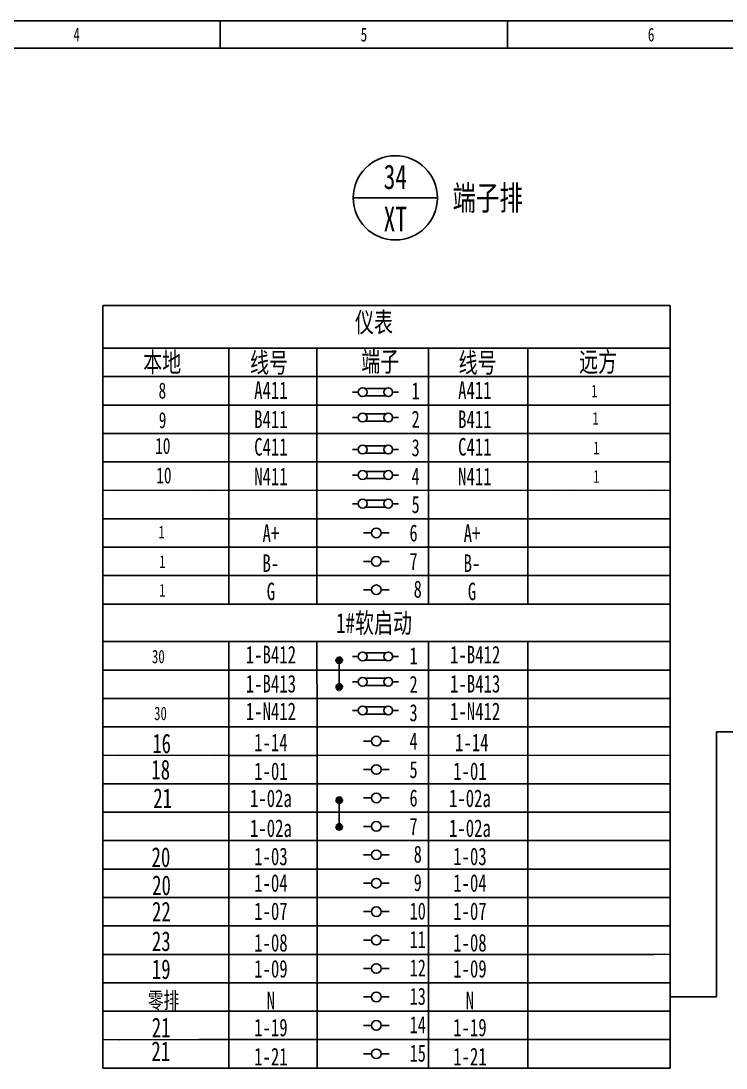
# Model space of a CAD drawing. Header units: millimetres. Extents: x 401220 to 2750366, y -101310 to 943175.
# Drawn here: x 1341077 to 1360159, y 295247 to 323583 of the extents above; entities that cross this region are included whole.
import ezdxf
from ezdxf.enums import TextEntityAlignment as Align

# ---------------------------------------------------------------- set-up
doc = ezdxf.new("R2010")
doc.units = ezdxf.units.MM
doc.linetypes.add('ACAD_ISO03W100', pattern=[30, 12, -18])
doc.styles.add('IDQSTYLE', font='NSimSun.ttf', dxfattribs={"width": 0.7})

msp = doc.modelspace()

# ---------------------------------------------------------------- hatches: boundary and pattern name
at = {"linetype": 'ACAD_ISO03W100'}
h = msp.add_hatch(color=256, dxfattribs=at)
h.dxf.hatch_style = 1
h.paths.add_polyline_path([(1349690.21344, 306371.78913, 0.4142135624), (1349601.05573, 306282.63142, 0.4142135624), (1349690.21344, 306193.4737)])
h.paths.add_polyline_path([(1349690.21344, 306371.78913), (1349690.21344, 306193.4737, 0.4142135624), (1349779.37116, 306282.63142, 0.4142135624)])
h = msp.add_hatch(color=256, dxfattribs=at)
h.dxf.hatch_style = 1
h.paths.add_polyline_path([(1349690.21344, 306367.72341, 0.4142135624), (1349601.05573, 306278.5657, 0.4142135624), (1349690.21344, 306189.40799)])
h.paths.add_polyline_path([(1349690.21344, 306367.72341), (1349690.21344, 306189.40799, 0.4142135624), (1349779.37116, 306278.5657, 0.4142135624)])
h = msp.add_hatch(color=256, dxfattribs=at)
h.dxf.hatch_style = 1
h.paths.add_polyline_path([(1349690.21344, 305647.6301, 0.4142135624), (1349601.05573, 305558.47239, 0.4142135624), (1349690.21344, 305469.31468)])
h.paths.add_polyline_path([(1349690.21344, 305647.6301), (1349690.21344, 305469.31468, 0.4142135624), (1349779.37116, 305558.47239, 0.4142135624)])
h = msp.add_hatch(color=256, dxfattribs=at)
h.dxf.hatch_style = 1
h.paths.add_polyline_path([(1349690.21344, 305643.56439, 0.4142135624), (1349601.05573, 305554.40668, 0.4142135624), (1349690.21344, 305465.24896)])
h.paths.add_polyline_path([(1349690.21344, 305643.56439), (1349690.21344, 305465.24896, 0.4142135624), (1349779.37116, 305554.40668, 0.4142135624)])
h = msp.add_hatch(color=256, dxfattribs=at)
h.dxf.hatch_style = 1
h.paths.add_polyline_path([(1349690.21344, 302587.13237, 0.4142135624), (1349601.05573, 302497.97465, 0.4142135624), (1349690.21344, 302408.81694)])
h.paths.add_polyline_path([(1349690.21344, 302587.13237), (1349690.21344, 302408.81694, 0.4142135624), (1349779.37116, 302497.97465, 0.4142135624)])
h = msp.add_hatch(color=256, dxfattribs=at)
h.dxf.hatch_style = 1
h.paths.add_polyline_path([(1349690.21344, 302583.06665, 0.4142135624), (1349601.05573, 302493.90894, 0.4142135624), (1349690.21344, 302404.75122)])
h.paths.add_polyline_path([(1349690.21344, 302583.06665), (1349690.21344, 302404.75122, 0.4142135624), (1349779.37116, 302493.90894, 0.4142135624)])
h = msp.add_hatch(color=256, dxfattribs=at)
h.dxf.hatch_style = 1
h.paths.add_polyline_path([(1349690.21344, 301862.97334, 0.4142135624), (1349601.05573, 301773.81563, 0.4142135624), (1349690.21344, 301684.65792)])
h.paths.add_polyline_path([(1349690.21344, 301862.97334), (1349690.21344, 301684.65792, 0.4142135624), (1349779.37116, 301773.81563, 0.4142135624)])
h = msp.add_hatch(color=256, dxfattribs=at)
h.dxf.hatch_style = 1
h.paths.add_polyline_path([(1349690.21344, 301858.90763, 0.4142135624), (1349601.05573, 301769.74991, 0.4142135624), (1349690.21344, 301680.5922)])
h.paths.add_polyline_path([(1349690.21344, 301858.90763), (1349690.21344, 301680.5922, 0.4142135624), (1349779.37116, 301769.74991, 0.4142135624)])

# ---------------------------------------------------------------- linework, layer by layer
at = {"ltscale": 4}
for p, q in [((1346471.92609, 322843.06986), (1346471.92609, 323583.33771)), ((1354244.73852, 322843.06986), (1354244.73852, 323583.33771)), ((1350206.35868, 313537.20135), (1350048.74365, 313537.20135)), ((1351294.0279, 313537.30376), (1351136.41288, 313537.30376)), ((1350206.048, 312849.46921), (1350048.43297, 312849.46921)), ((1351293.71722, 312849.57162), (1351136.1022, 312849.57162)), ((1350206.35868, 311983.24424), (1350048.74365, 311983.24424)), ((1351294.0279, 311983.34664), (1351136.41288, 311983.34664)), ((1350206.048, 311295.5121), (1350048.43297, 311295.5121)), ((1350206.048, 311295.5121), (1350048.43297, 311295.5121)), ((1351293.71722, 311295.6145), (1351136.1022, 311295.6145)), ((1351293.71722, 311295.6145), (1351136.1022, 311295.6145)), ((1350205.73731, 310519.04165), (1350048.12229, 310519.04165)), ((1351293.40654, 310519.14406), (1351135.79152, 310519.14406)), ((1350564.676, 309728.24601), (1350348.3726, 309728.22823)), ((1350824.24008, 309728.26736), (1351040.54347, 309728.28515)), ((1350564.73929, 308958.84621), (1350348.43589, 308958.82843)), ((1350824.30337, 308958.86756), (1351040.60677, 308958.88535)), ((1350564.80264, 308189.44641), (1350348.49925, 308189.42863)), ((1350824.36672, 308189.46776), (1351040.67012, 308189.48555)), ((1350206.54853, 306386.73736), (1350048.93351, 306386.73736)), ((1351294.21776, 306386.83977), (1351136.60274, 306386.83977)), ((1350206.23785, 305699.00522), (1350048.62283, 305699.00522)), ((1350206.23785, 305699.00522), (1350048.62283, 305699.00522)), ((1351293.90708, 305699.10763), (1351136.29205, 305699.10763)), ((1351293.90708, 305699.10763), (1351136.29205, 305699.10763)), ((1350205.92717, 304922.53478), (1350048.31215, 304922.53478)), ((1351293.5964, 304922.63719), (1351135.98137, 304922.63719)), ((1350565.11902, 304095.36724), (1350348.81562, 304095.34945)), ((1350824.6831, 304095.38858), (1351040.9865, 304095.40637)), ((1350565.18229, 303325.96744), (1350348.8789, 303325.94965)), ((1350824.74637, 303325.98878), (1351041.04977, 303326.00657)), ((1350565.24559, 302556.56764), (1350348.94219, 302556.54985)), ((1350824.80966, 302556.58898), (1351041.11306, 302556.60677)), ((1350565.30888, 301787.16784), (1350349.00548, 301787.15005)), ((1350824.87295, 301787.18918), (1351041.17635, 301787.20697)), ((1350565.37223, 301017.76804), (1350349.06883, 301017.75025)), ((1350824.93631, 301017.78938), (1351041.23971, 301017.80717)), ((1350565.43552, 300248.36824), (1350349.13212, 300248.35045)), ((1350824.9996, 300248.38958), (1351041.303, 300248.40737)), ((1350565.49881, 299478.96844), (1350349.19542, 299478.95065)), ((1350825.06289, 299478.98978), (1351041.36629, 299479.00757)), ((1350565.56209, 298709.56864), (1350349.25869, 298709.55085)), ((1350825.12616, 298709.58998), (1351041.42956, 298709.60777)), ((1350565.62538, 297940.16884), (1350349.32198, 297940.15105)), ((1350825.18945, 297940.19018), (1351041.49285, 297940.20797)), ((1350565.68867, 297170.76904), (1350349.38527, 297170.75125)), ((1350825.25275, 297170.79038), (1351041.55614, 297170.80817)), ((1350565.75194, 296401.36924), (1350349.44854, 296401.35145)), ((1350825.31602, 296401.39058), (1351041.61942, 296401.40837)), ((1350565.81523, 295631.96944), (1350349.51183, 295631.95165)), ((1350825.37931, 295631.99078), (1351041.68271, 295632.00857))]:
    msp.add_line(p, q, dxfattribs=at)
for p, q in [((1318193.69421, 322843.06986), (1377633.65994, 322843.06986)), ((1350068.74137, 318795.87624), (1352348.44449, 318795.87624)), ((1343295.5232, 315881.48616), (1355605.92, 315882.4985)), ((1343295.5232, 315881.48616), (1343295.61814, 314727.38646)), ((1343736.68087, 315881.52244), (1356047.07767, 315882.53478)), ((1345891.41112, 315881.69963), (1358201.80792, 315882.71198)), ((1346332.56879, 315881.73591), (1358642.96559, 315882.74826)), ((1358642.96559, 315882.74826), (1358643.06053, 314728.64856)), ((1343295.61814, 314727.38646), (1356047.17261, 314728.43508)), ((1343295.61814, 314727.38646), (1343295.68143, 313957.98666)), ((1345891.50606, 314727.59993), (1358643.06053, 314728.64856)), ((1346699.31787, 314727.66636), (1349088.19855, 314727.86281)), ((1346699.31787, 314727.66636), (1346699.38116, 313958.26656)), ((1346699.38114, 313958.26656), (1346699.31787, 314727.66636)), ((1349088.19855, 314727.86281), (1349088.26182, 313958.46301)), ((1352103.16221, 314728.11075), (1352103.2255, 313958.71095)), ((1354797.32817, 314728.3323), (1354797.39146, 313958.9325)), ((1358643.06053, 314728.64856), (1358643.12382, 313959.24876)), ((1343295.68141, 313957.98666), (1355606.07821, 313958.999)), ((1343295.68141, 313957.98666), (1343295.7447, 313188.58686)), ((1343295.68141, 313957.98666), (1343295.7447, 313188.58686)), ((1343736.83908, 313958.02294), (1356047.23588, 313959.03528)), ((1345891.56933, 313958.20013), (1358201.96613, 313959.21248)), ((1346332.727, 313958.23641), (1358643.1238, 313959.24876)), ((1349088.26182, 313958.46301), (1346699.38114, 313958.26656)), ((1346699.38116, 313958.26656), (1349088.26184, 313958.46301)), ((1346699.38116, 313958.26656), (1346699.44445, 313188.86676)), ((1346699.44443, 313188.86676), (1346699.38116, 313958.26656)), ((1349088.26184, 313958.46301), (1349088.32511, 313189.06321)), ((1352103.2255, 313958.71095), (1352103.28879, 313189.31115)), ((1354796.1248, 313958.9324), (1354796.18809, 313189.5326)), ((1358643.1238, 313959.24876), (1358643.18709, 313189.84896)), ((1358643.1238, 313959.24876), (1358643.18709, 313189.84896)), ((1350391.48996, 313635.69967), (1350950.85239, 313635.51154)), ((1350392.70042, 313439.52947), (1350950.78639, 313439.27736)), ((1343295.7447, 313188.58686), (1355606.1415, 313189.5992)), ((1343295.7447, 313188.58686), (1343295.808, 312419.18706)), ((1343295.7447, 313188.58686), (1343295.808, 312419.18706)), ((1343736.90237, 313188.62314), (1356047.29917, 313189.63548)), ((1345891.63263, 313188.80033), (1358202.02943, 313189.81268)), ((1346332.79029, 313188.83661), (1358643.18709, 313189.84896)), ((1346699.44441, 313188.86676), (1349088.32509, 313189.06321)), ((1346699.50768, 312419.46696), (1346699.44441, 313188.86676)), ((1349088.32511, 313189.06321), (1346699.44443, 313188.86676)), ((1349088.32509, 313189.06321), (1349088.38836, 312419.66341)), ((1352103.28879, 313189.31115), (1352103.35209, 312419.91135)), ((1354796.18809, 313189.5326), (1354796.25139, 312420.1328)), ((1358643.18709, 313189.84896), (1358643.25038, 312420.44916)), ((1358643.18709, 313189.84896), (1358643.25038, 312420.44916)), ((1350391.17928, 312947.96753), (1350950.54171, 312947.7794)), ((1350392.38974, 312751.79733), (1350950.4757, 312751.54522)), ((1343295.808, 312419.18706), (1355606.20479, 312420.1994)), ((1343295.808, 312419.18706), (1343295.87129, 311649.78726)), ((1343295.808, 312419.18706), (1343295.87129, 311649.78726)), ((1343736.96566, 312419.22334), (1356047.36246, 312420.23568)), ((1345891.69592, 312419.40053), (1358202.09272, 312420.41288)), ((1346332.85359, 312419.43681), (1358643.25038, 312420.44916)), ((1349088.38836, 312419.66341), (1346699.50768, 312419.46696)), ((1346699.50774, 312419.46696), (1349088.38843, 312419.66341)), ((1346699.57101, 311650.06717), (1346699.50774, 312419.46696)), ((1349088.38843, 312419.66341), (1349088.4517, 311650.26361)), ((1352103.35209, 312419.91135), (1352103.41538, 311650.51155)), ((1354796.25139, 312420.1328), (1354796.31468, 311650.733)), ((1358643.25038, 312420.44916), (1358643.31368, 311651.04936)), ((1358643.25038, 312420.44916), (1358643.31368, 311651.04936)), ((1350391.48996, 312081.74256), (1350950.85239, 312081.55442)), ((1350392.70042, 311885.57236), (1350950.78639, 311885.32025)), ((1343295.87129, 311649.78726), (1355606.26809, 311650.7996)), ((1343295.87129, 311649.78726), (1343295.93458, 310880.38746)), ((1343295.87129, 311649.78726), (1343295.93458, 310880.38746)), ((1343737.02895, 311649.82354), (1356047.42575, 311650.83588)), ((1345891.75921, 311650.00073), (1358202.15601, 311651.01308)), ((1346332.91688, 311650.03701), (1358643.31368, 311651.04936)), ((1349088.4517, 311650.26361), (1346699.57101, 311650.06717)), ((1346699.57103, 311650.06717), (1349088.45172, 311650.26361)), ((1346699.63431, 310880.66737), (1346699.57103, 311650.06717)), ((1349088.45172, 311650.26361), (1349088.51499, 310880.86381)), ((1352103.41538, 311650.51155), (1352103.47867, 310881.11175)), ((1354796.31468, 311650.733), (1354796.37797, 310881.3332)), ((1358643.31368, 311651.04936), (1358643.37697, 310881.64956)), ((1358643.31368, 311651.04936), (1358643.37697, 310881.64956)), ((1350391.17928, 311394.01042), (1350950.54171, 311393.82228)), ((1350391.17928, 311394.01042), (1350950.54171, 311393.82228)), ((1350392.38974, 311197.84022), (1350950.4757, 311197.5881)), ((1350392.38974, 311197.84022), (1350950.4757, 311197.5881)), ((1343295.93456, 310880.38746), (1343295.99785, 310110.98766)), ((1343295.93456, 310880.38746), (1343295.99785, 310110.98766)), ((1343295.93458, 310880.38746), (1355606.33138, 310881.3998)), ((1343737.09225, 310880.42374), (1356047.48905, 310881.43608)), ((1345891.8225, 310880.60093), (1358202.2193, 310881.61328)), ((1346332.98017, 310880.63721), (1358643.37697, 310881.64956)), ((1346699.63428, 310880.66737), (1349088.51497, 310880.86381)), ((1346699.69756, 310111.26757), (1346699.63428, 310880.66737)), ((1349088.51499, 310880.86381), (1346699.63431, 310880.66737)), ((1349088.51497, 310880.86381), (1349088.57824, 310111.46401)), ((1352103.47865, 310881.11175), (1352103.54194, 310111.71195)), ((1354796.37795, 310881.3332), (1354796.44124, 310111.9334)), ((1358643.37695, 310881.64956), (1358643.44024, 310112.24976)), ((1358643.37695, 310881.64956), (1358643.44024, 310112.24976)), ((1350390.8686, 310617.53997), (1350950.23102, 310617.35184)), ((1350392.07905, 310421.36978), (1350950.16502, 310421.11766)), ((1343295.99785, 310110.98766), (1355606.39465, 310112)), ((1343295.99785, 310110.98766), (1343296.06114, 309341.58786)), ((1343295.99785, 310110.98766), (1343296.06114, 309341.58786)), ((1343737.15552, 310111.02394), (1356047.55232, 310112.03628)), ((1345891.88577, 310111.20113), (1358202.28257, 310112.21348)), ((1346333.04344, 310111.23741), (1358643.44024, 310112.24976)), ((1346699.69756, 310111.26757), (1349088.57824, 310111.46401)), ((1346699.76083, 309341.86777), (1346699.69756, 310111.26757)), ((1349088.57826, 310111.46401), (1346699.69758, 310111.26757)), ((1349088.57824, 310111.46401), (1349088.64151, 309342.06421)), ((1352103.54194, 310111.71195), (1352103.60523, 309342.31215)), ((1354796.44124, 310111.9334), (1354796.50453, 309342.5336)), ((1358643.44024, 310112.24976), (1358643.50353, 309342.84996)), ((1358643.44024, 310112.24976), (1358643.50353, 309342.84996)), ((1343296.06114, 309341.58786), (1355606.45794, 309342.6002)), ((1343296.06114, 309341.58786), (1343296.12443, 308572.18806)), ((1343296.06114, 309341.58786), (1343296.12443, 308572.18806)), ((1343737.21881, 309341.62414), (1356047.61561, 309342.63648)), ((1345891.94907, 309341.80134), (1358202.34586, 309342.81368)), ((1346333.10673, 309341.83761), (1358643.50353, 309342.84996)), ((1349088.64151, 309342.06421), (1346699.76083, 309341.86777)), ((1346699.76089, 309341.86777), (1349088.64157, 309342.06421)), ((1346699.82416, 308572.46797), (1346699.76089, 309341.86777)), ((1349088.64157, 309342.06421), (1349088.70485, 308572.66441)), ((1352103.60523, 309342.31215), (1352103.66852, 308572.91235)), ((1354796.50453, 309342.5336), (1354796.56782, 308573.1338)), ((1358643.50353, 309342.84996), (1358643.56682, 308573.45016)), ((1358643.50353, 309342.84996), (1358643.56682, 308573.45016)), ((1346699.88747, 308628.70999), (1346699.95077, 307859.31019)), ((1343296.12443, 308572.18806), (1355606.52123, 308573.2004)), ((1343296.12443, 308572.18806), (1355606.52123, 308573.2004)), ((1343296.1245, 308572.18806), (1343296.18779, 307802.78826)), ((1343296.1245, 308572.18806), (1343296.18779, 307802.78826)), ((1356047.67898, 308573.23679), (1343296.12452, 308572.18806)), ((1343737.2821, 308572.22434), (1356047.6789, 308573.23668)), ((1343737.2821, 308572.22434), (1356047.6789, 308573.23668)), ((1345892.01236, 308572.40154), (1358202.40916, 308573.41388)), ((1345892.01236, 308572.40154), (1358202.40916, 308573.41388)), ((1358643.56691, 308573.45026), (1345892.01244, 308572.40154)), ((1346333.17002, 308572.43781), (1358643.56682, 308573.45016)), ((1346333.17002, 308572.43781), (1358643.56682, 308573.45016)), ((1349088.70485, 308572.66441), (1346699.82416, 308572.46797)), ((1346699.82424, 308572.46797), (1349088.70493, 308572.66441)), ((1346699.88751, 307803.06817), (1346699.82424, 308572.46797)), ((1349088.70493, 308572.66441), (1349088.7682, 307803.26461)), ((1352103.66859, 308572.91235), (1352103.73188, 307803.51255)), ((1354796.56788, 308573.1338), (1354796.63118, 307803.734)), ((1358643.56688, 308573.45016), (1358643.63018, 307804.05036)), ((1358643.56688, 308573.45016), (1358643.63018, 307804.05036)), ((1343296.18771, 307802.78826), (1355606.58451, 307803.80061)), ((1343296.18771, 307802.78826), (1343296.27132, 306786.30829)), ((1343296.18771, 307802.78826), (1343296.27132, 306786.30829)), ((1343296.18779, 307802.78826), (1355606.58459, 307803.80061)), ((1343737.34537, 307802.82454), (1356047.74217, 307803.83688)), ((1343737.34545, 307802.82454), (1356047.74225, 307803.83688)), ((1345892.07563, 307803.00174), (1358202.47243, 307804.01408)), ((1345892.07571, 307803.00174), (1358202.47251, 307804.01408)), ((1346333.2333, 307803.03801), (1358643.6301, 307804.05036)), ((1346333.23338, 307803.03801), (1358643.63018, 307804.05036)), ((1349088.7681, 307803.26461), (1346699.88741, 307803.06817)), ((1346699.88745, 307803.06817), (1349088.76814, 307803.26461)), ((1346699.88749, 307803.06817), (1349088.76818, 307803.26461)), ((1349088.7682, 307803.26461), (1346699.88751, 307803.06817)), ((1358643.6301, 307804.05036), (1358643.69339, 306787.57048)), ((1358643.6301, 307804.05036), (1358643.69339, 306787.57048)), ((1343296.25092, 306786.30828), (1355606.64772, 306787.32063)), ((1356047.80546, 306787.35701), (1343296.251, 306786.30828)), ((1343296.25102, 306786.30828), (1343296.31431, 306016.90848)), ((1343296.25102, 306786.30828), (1343296.31431, 306016.90848)), ((1343737.40858, 306786.34456), (1356047.80538, 306787.3569)), ((1345892.13884, 306786.52176), (1358202.53564, 306787.5341)), ((1358643.69339, 306787.57048), (1345892.13892, 306786.52176)), ((1346333.29651, 306786.55803), (1358643.69331, 306787.57038)), ((1349088.83141, 306786.78463), (1346699.95072, 306786.58819)), ((1346699.95074, 306786.58819), (1349088.83143, 306786.78463)), ((1346700.01402, 306017.18839), (1346699.95074, 306786.58819)), ((1349088.83143, 306786.78463), (1349088.8947, 306017.38483)), ((1352103.79511, 306787.03257), (1352103.8584, 306017.63277)), ((1354796.69441, 306787.25402), (1354796.7577, 306017.85422)), ((1358643.69341, 306787.57038), (1358643.7567, 306018.17058)), ((1358643.69341, 306787.57038), (1358643.7567, 306018.17058)), ((1350391.67982, 306485.23569), (1350951.04224, 306485.04755)), ((1349690.21344, 306278.5657), (1349690.21344, 305554.40668)), ((1350392.89027, 306289.06549), (1350950.97624, 306288.81337)), ((1343296.31431, 306016.90848), (1355606.71111, 306017.92083)), ((1343296.31431, 306016.90848), (1343296.3776, 305247.50868)), ((1343296.31431, 306016.90848), (1343296.3776, 305247.50868)), ((1343737.47198, 306016.94476), (1356047.86878, 306017.9571)), ((1345892.20223, 306017.12196), (1358202.59903, 306018.1343)), ((1346333.3599, 306017.15823), (1358643.7567, 306018.17058)), ((1346700.01389, 306017.18839), (1349088.89458, 306017.38483)), ((1346700.07716, 305247.78859), (1346700.01389, 306017.18839)), ((1346700.014, 306017.18839), (1349088.89468, 306017.38483)), ((1346700.07727, 305247.78859), (1346700.014, 306017.18839)), ((1349088.8947, 306017.38483), (1346700.01402, 306017.18839)), ((1349088.89458, 306017.38483), (1349088.95785, 305247.98503)), ((1349088.89468, 306017.38483), (1349088.95795, 305247.98503)), ((1350391.36914, 305797.50354), (1350950.73156, 305797.31541)), ((1350391.36914, 305797.50354), (1350950.73156, 305797.31541)), ((1352103.8584, 306017.63277), (1352103.92169, 305248.23297)), ((1354796.7577, 306017.85422), (1354796.82099, 305248.45442)), ((1358643.7567, 306018.17058), (1358643.81999, 305248.77078)), ((1358643.7567, 306018.17058), (1358643.81999, 305248.77078)), ((1350392.57959, 305601.33334), (1350950.66556, 305601.08123)), ((1350392.57959, 305601.33334), (1350950.66556, 305601.08123)), ((1343296.37758, 305247.50868), (1343296.44087, 304478.10888)), ((1343296.37758, 305247.50868), (1343296.44087, 304478.10888)), ((1343296.3776, 305247.50868), (1355606.7744, 305248.52103)), ((1343737.53527, 305247.54496), (1356047.93207, 305248.5573)), ((1345892.26553, 305247.72216), (1358202.66232, 305248.7345)), ((1346333.42319, 305247.75843), (1358643.81999, 305248.77078)), ((1349088.95785, 305247.98503), (1346700.07716, 305247.78859)), ((1346700.07718, 305247.78859), (1349088.95787, 305247.98503)), ((1346700.14046, 304478.38879), (1346700.07718, 305247.78859)), ((1349088.95795, 305247.98503), (1346700.07727, 305247.78859)), ((1349088.95787, 305247.98503), (1349089.02114, 304478.58523)), ((1352103.92167, 305248.23297), (1352103.98496, 304478.83317)), ((1354796.82097, 305248.45442), (1354796.88426, 304479.05462)), ((1358643.81997, 305248.77078), (1358643.88326, 304479.37098)), ((1358643.81997, 305248.77078), (1358643.88326, 304479.37098)), ((1350391.05845, 305021.0331), (1350950.42088, 305020.84497)), ((1350392.26891, 304824.8629), (1350950.35488, 304824.61079)), ((1343296.44087, 304478.10888), (1355606.83767, 304479.12123)), ((1343296.44087, 304478.10888), (1343296.50417, 303708.70908)), ((1343296.44087, 304478.10888), (1343296.50417, 303708.70908)), ((1343737.59854, 304478.14516), (1356047.99534, 304479.1575)), ((1345892.3288, 304478.32236), (1358202.7256, 304479.3347)), ((1346333.48646, 304478.35863), (1358643.88326, 304479.37098)), ((1346700.14044, 304478.38879), (1349089.02112, 304478.58523)), ((1346700.20371, 303708.98899), (1346700.14044, 304478.38879)), ((1349089.02114, 304478.58523), (1346700.14046, 304478.38879)), ((1349089.02112, 304478.58523), (1349089.08439, 303709.18543)), ((1352103.98496, 304478.83317), (1352104.04826, 303709.43337)), ((1354796.88426, 304479.05462), (1354796.94756, 303709.65482)), ((1358643.88326, 304479.37098), (1358643.94656, 303709.97118)), ((1358643.88326, 304479.37098), (1358643.94656, 303709.97118)), ((1359900.15726, 297170.17617), (1359899.75715, 304342.18529)), ((1361539.81274, 304342.3202), (1359900.15726, 304342.18532)), ((1343296.50408, 303708.70908), (1355606.90088, 303709.72143)), ((1343296.50415, 303708.70908), (1343296.56744, 302939.30928)), ((1343296.50415, 303708.70908), (1343296.56744, 302939.30928)), ((1356048.05863, 303709.75781), (1343296.50417, 303708.70908)), ((1343737.66175, 303708.74536), (1356048.05855, 303709.7577)), ((1345892.39201, 303708.92256), (1358202.78881, 303709.9349)), ((1358643.94656, 303709.97128), (1345892.39209, 303708.92256)), ((1346333.54968, 303708.95883), (1358643.94647, 303709.97118)), ((1349089.08439, 303709.18543), (1346700.20371, 303708.98899)), ((1346700.20389, 303708.98899), (1349089.08458, 303709.18543)), ((1346700.26716, 302939.58919), (1346700.20389, 303708.98899)), ((1349089.08458, 303709.18543), (1349089.14785, 302939.78564)), ((1352104.04824, 303709.43337), (1352104.11153, 302940.03357)), ((1354796.94754, 303709.65482), (1354797.01083, 302940.25502)), ((1358643.94653, 303709.97118), (1358644.00983, 302940.57138)), ((1358643.94653, 303709.97118), (1358644.00983, 302940.57138)), ((1343296.56744, 302939.30928), (1355606.96424, 302940.32163)), ((1343296.56744, 302939.30928), (1343296.63073, 302169.90948)), ((1343296.56744, 302939.30928), (1343296.63073, 302169.90948)), ((1343737.72511, 302939.34556), (1356048.1219, 302940.3579)), ((1345892.45536, 302939.52276), (1358202.85216, 302940.5351)), ((1346333.61303, 302939.55903), (1358644.00983, 302940.57138)), ((1346700.26714, 302939.58919), (1349089.14783, 302939.78564)), ((1346700.33041, 302170.18939), (1346700.26714, 302939.58919)), ((1349089.14785, 302939.78564), (1346700.26716, 302939.58919)), ((1349089.14783, 302939.78564), (1349089.2111, 302170.38584)), ((1352104.11153, 302940.03357), (1352104.17482, 302170.63377)), ((1354797.01083, 302940.25502), (1354797.07412, 302170.85522)), ((1358644.00983, 302940.57138), (1358644.07312, 302171.17158)), ((1358644.00983, 302940.57138), (1358644.07312, 302171.17158)), ((1349690.21344, 302493.90894), (1349690.21344, 301769.74991)), ((1343296.63073, 302169.90948), (1355607.02753, 302170.92183)), ((1343296.63073, 302169.90948), (1343296.69402, 301400.50968)), ((1343296.63073, 302169.90948), (1343296.69402, 301400.50968)), ((1343737.7884, 302169.94576), (1356048.1852, 302170.9581)), ((1345892.51865, 302170.12296), (1358202.91545, 302171.1353)), ((1346333.67632, 302170.15923), (1358644.07312, 302171.17158)), ((1349089.2111, 302170.38584), (1346700.33041, 302170.18939)), ((1346700.33048, 302170.18939), (1349089.21116, 302170.38584)), ((1346700.39375, 301400.78959), (1346700.33048, 302170.18939)), ((1349089.21116, 302170.38584), (1349089.27443, 301400.98604)), ((1352104.17482, 302170.63377), (1352104.23811, 301401.23397)), ((1354797.07412, 302170.85522), (1354797.13741, 301401.45542)), ((1358644.07312, 302171.17158), (1358644.13641, 301401.77178)), ((1358644.07312, 302171.17158), (1358644.13641, 301401.77178)), ((1343296.69402, 301400.50968), (1355607.09082, 301401.52203)), ((1343296.69402, 301400.50968), (1355607.09082, 301401.52203)), ((1343296.69408, 301400.50968), (1343296.75737, 300631.10988)), ((1343296.69408, 301400.50968), (1343296.75737, 300631.10988)), ((1356048.24857, 301401.55841), (1343296.6941, 301400.50968)), ((1343737.85169, 301400.54596), (1356048.24849, 301401.5583)), ((1343737.85169, 301400.54596), (1356048.24849, 301401.5583)), ((1345892.58194, 301400.72316), (1358202.97874, 301401.7355)), ((1345892.58194, 301400.72316), (1358202.97874, 301401.7355)), ((1358644.13649, 301401.77188), (1345892.58203, 301400.72316)), ((1346333.73961, 301400.75943), (1358644.13641, 301401.77178)), ((1346333.73961, 301400.75943), (1358644.13641, 301401.77178)), ((1349089.27443, 301400.98604), (1346700.39375, 301400.78959)), ((1346700.39383, 301400.78959), (1349089.27451, 301400.98604)), ((1346700.4571, 300631.38979), (1346700.39383, 301400.78959)), ((1346700.45706, 301457.03161), (1346700.52035, 300687.63181)), ((1349089.27451, 301400.98604), (1349089.33778, 300631.58624)), ((1352104.23817, 301401.23397), (1352104.30146, 300631.83417)), ((1354797.13747, 301401.45542), (1354797.20076, 300632.05562)), ((1358644.13647, 301401.77178), (1358644.19976, 300632.37198)), ((1358644.13647, 301401.77178), (1358644.19976, 300632.37198)), ((1343296.75737, 300631.10988), (1355607.15417, 300632.12223)), ((1343296.75737, 300631.10988), (1343296.82067, 299861.71008)), ((1343296.75737, 300631.10988), (1343296.82067, 299861.71008)), ((1343737.91504, 300631.14616), (1356048.31184, 300632.1585)), ((1345892.6453, 300631.32336), (1358203.0421, 300632.3357)), ((1346333.80296, 300631.35963), (1358644.19976, 300632.37198)), ((1346700.45708, 300631.38979), (1349089.33776, 300631.58624)), ((1346700.52035, 299861.98999), (1346700.45708, 300631.38979)), ((1349089.33778, 300631.58624), (1346700.4571, 300631.38979)), ((1349089.33776, 300631.58624), (1349089.40104, 299862.18644)), ((1352104.30146, 300631.83417), (1352104.36476, 299862.43437)), ((1354797.20076, 300632.05562), (1354797.26406, 299862.65582)), ((1358644.19976, 300632.37198), (1358644.26306, 299862.97218)), ((1358644.19976, 300632.37198), (1358644.26306, 299862.97218)), ((1343296.82067, 299861.71008), (1355607.21747, 299862.72243)), ((1343296.82067, 299861.71008), (1343296.88396, 299092.31028)), ((1343296.82067, 299861.71008), (1343296.88396, 299092.31028)), ((1343737.97833, 299861.74636), (1356048.37513, 299862.7587)), ((1345892.70859, 299861.92356), (1358203.10539, 299862.9359)), ((1346333.86626, 299861.95983), (1358644.26306, 299862.97218)), ((1349089.40104, 299862.18644), (1346700.52035, 299861.98999)), ((1346700.52041, 299861.98999), (1349089.4011, 299862.18644)), ((1346700.52041, 299861.98999), (1346700.5837, 299092.59019)), ((1346700.58368, 299092.59019), (1346700.52041, 299861.98999)), ((1349089.4011, 299862.18644), (1349089.46437, 299092.78664)), ((1352104.36476, 299862.43437), (1352104.42805, 299093.03457)), ((1354797.26406, 299862.65582), (1354797.32735, 299093.25602)), ((1358644.26306, 299862.97218), (1358644.32635, 299093.57238)), ((1358644.26306, 299862.97218), (1358644.32635, 299093.57238)), ((1343296.88388, 299092.31028), (1355607.28068, 299093.32263)), ((1343296.88388, 299092.31028), (1355607.28068, 299093.32263)), ((1343296.88394, 299092.31028), (1343296.94723, 298322.91048)), ((1343296.88394, 299092.31028), (1343296.94723, 298322.91048)), ((1356048.43842, 299093.35901), (1343296.88396, 299092.31028)), ((1343296.88396, 299092.31028), (1355607.28076, 299093.32263)), ((1343738.04154, 299092.34656), (1356048.43834, 299093.3589)), ((1343738.04154, 299092.34656), (1356048.43834, 299093.3589)), ((1343738.04163, 299092.34656), (1356048.43842, 299093.3589)), ((1345892.7718, 299092.52376), (1358203.1686, 299093.5361)), ((1345892.7718, 299092.52376), (1358203.1686, 299093.5361)), ((1358644.32635, 299093.57248), (1345892.77188, 299092.52376)), ((1345892.77188, 299092.52376), (1358203.16868, 299093.5361)), ((1346333.92947, 299092.56003), (1358644.32627, 299093.57238)), ((1346333.92947, 299092.56003), (1358644.32627, 299093.57238)), ((1346333.92955, 299092.56003), (1358644.32635, 299093.57238)), ((1349089.46437, 299092.78664), (1346700.58368, 299092.59019)), ((1346700.58368, 299092.59019), (1349089.46437, 299092.78664)), ((1346700.64696, 298323.19039), (1346700.58368, 299092.59019)), ((1346700.64692, 299148.83221), (1346700.71021, 298379.43241)), ((1349089.46437, 299092.78664), (1349089.52764, 298323.38684)), ((1352104.42803, 299093.03457), (1352104.49132, 298323.63477)), ((1354797.32733, 299093.25602), (1354797.39062, 298323.85622)), ((1358644.32633, 299093.57238), (1358644.38962, 298324.17258)), ((1358644.32633, 299093.57238), (1358644.38962, 298324.17258)), ((1343296.94723, 298322.91048), (1355607.34403, 298323.92283)), ((1343296.94723, 298322.91048), (1343297.01052, 297553.51068)), ((1343296.94723, 298322.91048), (1343297.01052, 297553.51068)), ((1343738.1049, 298322.94676), (1356048.5017, 298323.9591)), ((1345892.83515, 298323.12396), (1358203.23195, 298324.1363)), ((1346333.99282, 298323.16023), (1358644.38962, 298324.17258)), ((1346700.64693, 298323.19039), (1349089.52762, 298323.38684)), ((1346700.71021, 297553.79059), (1346700.64693, 298323.19039)), ((1349089.52764, 298323.38684), (1346700.64696, 298323.19039)), ((1349089.52762, 298323.38684), (1349089.59089, 297553.98704)), ((1352104.49132, 298323.63477), (1352104.55461, 297554.23497)), ((1354797.39062, 298323.85622), (1354797.45391, 297554.45642)), ((1358644.38962, 298324.17258), (1358644.45291, 297554.77278)), ((1358644.38962, 298324.17258), (1358644.45291, 297554.77278)), ((1343297.01052, 297553.51068), (1355607.40732, 297554.52303)), ((1343297.01052, 297553.51068), (1343297.07381, 296784.11088)), ((1343297.01052, 297553.51068), (1343297.07381, 296784.11088)), ((1343738.16819, 297553.54696), (1356048.56499, 297554.5593)), ((1345892.89844, 297553.72416), (1358203.29524, 297554.7365)), ((1346334.05611, 297553.76043), (1358644.45291, 297554.77278)), ((1349089.59089, 297553.98704), (1346700.71021, 297553.79059)), ((1346700.71027, 297553.79059), (1349089.59095, 297553.98704)), ((1346700.71027, 297553.79059), (1346700.77356, 296784.39079)), ((1346700.77354, 296784.39079), (1346700.71027, 297553.79059)), ((1349089.59095, 297553.98704), (1349089.65422, 296784.58724)), ((1352104.55461, 297554.23497), (1352104.6179, 296784.83517)), ((1354797.45391, 297554.45642), (1354797.5172, 296785.05662)), ((1358644.45291, 297554.77278), (1358644.5162, 296785.37298)), ((1358644.45291, 297554.77278), (1358644.5162, 296785.37298)), ((1358644.48456, 297170.07288), (1359900.34711, 297170.17619)), ((1343297.07373, 296784.11088), (1355607.47053, 296785.12323)), ((1343297.07373, 296784.11088), (1355607.47053, 296785.12323)), ((1343297.07379, 296784.11088), (1343297.13708, 296014.71108)), ((1343297.07379, 296784.11088), (1343297.13708, 296014.71108)), ((1356048.62828, 296785.15961), (1343297.07381, 296784.11088)), ((1343297.07381, 296784.11088), (1355607.47061, 296785.12323)), ((1343297.07381, 296784.11088), (1355607.47061, 296785.12323)), ((1343738.2314, 296784.14716), (1356048.6282, 296785.1595)), ((1343738.2314, 296784.14716), (1356048.6282, 296785.1595)), ((1343738.23148, 296784.14716), (1356048.62828, 296785.1595)), ((1343738.23148, 296784.14716), (1356048.62828, 296785.1595)), ((1345892.96165, 296784.32436), (1358203.35845, 296785.3367)), ((1345892.96165, 296784.32436), (1358203.35845, 296785.3367)), ((1358644.5162, 296785.37308), (1345892.96174, 296784.32436)), ((1345892.96174, 296784.32436), (1358203.35853, 296785.3367)), ((1345892.96174, 296784.32436), (1358203.35853, 296785.3367)), ((1346334.11932, 296784.36063), (1358644.51612, 296785.37298)), ((1346334.11932, 296784.36063), (1358644.51612, 296785.37298)), ((1346334.1194, 296784.36063), (1358644.5162, 296785.37298)), ((1346334.1194, 296784.36063), (1358644.5162, 296785.37298)), ((1349089.65422, 296784.58724), (1346700.77354, 296784.39079)), ((1346700.77354, 296784.39079), (1349089.65422, 296784.58724)), ((1346700.83681, 296014.99099), (1346700.77354, 296784.39079)), ((1346700.83677, 296840.63281), (1346700.90006, 296071.23301)), ((1349089.65422, 296784.58724), (1349089.7175, 296015.18744)), ((1352104.61788, 296784.83517), (1352104.68117, 296015.43537)), ((1354797.51718, 296785.05662), (1354797.58047, 296015.65682)), ((1358644.51618, 296785.37298), (1358644.57947, 296015.97318)), ((1358644.51618, 296785.37298), (1358644.57947, 296015.97318)), ((1343297.13702, 296014.71108), (1355607.53382, 296015.72343)), ((1343297.13702, 296014.71108), (1355607.53382, 296015.72343)), ((1343297.13708, 296014.71108), (1358644.57947, 296015.97359)), ((1343297.13708, 296014.71108), (1343297.20038, 295245.31128)), ((1343297.13708, 296014.71108), (1343297.20038, 295245.31128)), ((1356048.69157, 296015.75981), (1343297.13711, 296014.71108)), ((1343297.13711, 296014.71108), (1355607.5339, 296015.72343)), ((1343297.13711, 296014.71108), (1355607.5339, 296015.72343)), ((1343738.29469, 296014.74736), (1356048.69149, 296015.7597)), ((1343738.29469, 296014.74736), (1356048.69149, 296015.7597)), ((1343738.29477, 296014.74736), (1356048.69157, 296015.7597)), ((1343738.29477, 296014.74736), (1356048.69157, 296015.7597)), ((1345893.02495, 296014.92456), (1358203.42175, 296015.9369)), ((1345893.02495, 296014.92456), (1358203.42175, 296015.9369)), ((1358644.57949, 296015.97328), (1345893.02503, 296014.92456)), ((1345893.02503, 296014.92456), (1358203.42183, 296015.9369)), ((1345893.02503, 296014.92456), (1358203.42183, 296015.9369)), ((1346334.18261, 296014.96083), (1358644.57941, 296015.97318)), ((1346334.18261, 296014.96083), (1358644.57941, 296015.97318)), ((1346334.1827, 296014.96083), (1358644.57949, 296015.97318)), ((1346334.1827, 296014.96083), (1358644.57949, 296015.97318)), ((1349089.71752, 296015.18744), (1346700.83683, 296014.99099)), ((1346700.83683, 296014.99099), (1349089.71752, 296015.18744)), ((1346700.9001, 295245.59119), (1346700.83683, 296014.99099)), ((1346700.90006, 296071.23301), (1346700.96335, 295301.83321)), ((1349089.71752, 296015.18744), (1349089.78079, 295245.78764)), ((1352104.68117, 296015.43537), (1352104.74447, 295246.03557)), ((1354797.58047, 296015.65682), (1354797.64377, 295246.25702)), ((1358644.57947, 296015.97318), (1358644.64277, 295246.57338)), ((1358644.57947, 296015.97318), (1358644.64277, 295246.57338)), ((1343297.20038, 295245.31128), (1358644.64277, 295246.57379))]:
    msp.add_line(p, q)
msp.add_lwpolyline([(1316565.10494, 279611.4274), (1378689.24705, 279611.4274), (1378689.24705, 323583.33771), (1316565.10494, 323583.33771)], close=True, dxfattribs=at)
msp.add_circle((1351208.59293, 318795.87624), 1139.85156)
for centre, radius in [((1350325.12713, 313537.20135), 118.76845), ((1351017.64443, 313537.30376), 118.76845), ((1350324.81645, 312849.46921), 118.76845), ((1351017.33375, 312849.57162), 118.76845), ((1350325.12713, 311983.24424), 118.76845), ((1351017.64443, 311983.34664), 118.76845), ((1350324.81645, 311295.5121), 118.76845), ((1350324.81645, 311295.5121), 118.76845), ((1351017.33375, 311295.6145), 118.76845), ((1351017.33375, 311295.6145), 118.76845), ((1350324.50577, 310519.04165), 118.76845), ((1351017.02307, 310519.14406), 118.76845), ((1350694.45804, 309728.25669), 129.78204), ((1350694.52133, 308958.85689), 129.78204), ((1350694.58468, 308189.45709), 129.78204), ((1350325.31698, 306386.73736), 118.76845), ((1351017.83428, 306386.83977), 118.76845), ((1350325.0063, 305699.00522), 118.76845), ((1350325.0063, 305699.00522), 118.76845), ((1351017.5236, 305699.10763), 118.76845), ((1351017.5236, 305699.10763), 118.76845), ((1350324.69562, 304922.53478), 118.76845), ((1351017.21292, 304922.63719), 118.76845), ((1350694.90106, 304095.37791), 129.78204), ((1350694.96433, 303325.97811), 129.78204), ((1350695.02762, 302556.57831), 129.78204), ((1350695.09092, 301787.17851), 129.78204), ((1350695.15427, 301017.77871), 129.78204), ((1350695.21756, 300248.37891), 129.78204), ((1350695.28085, 299478.97911), 129.78204), ((1350695.34412, 298709.57931), 129.78204), ((1350695.40742, 297940.17951), 129.78204), ((1350695.47071, 297170.77971), 129.78204), ((1350695.53398, 296401.37991), 129.78204), ((1350695.59727, 295631.98011), 129.78204)]:
    msp.add_circle(centre, radius, dxfattribs=at)
at = {"linetype": 'ACAD_ISO03W100'}
for centre in [(1349690.21344, 306282.63142), (1349690.21344, 306278.5657), (1349690.21344, 305558.47239), (1349690.21344, 305554.40668), (1349690.21344, 302497.97465), (1349690.21344, 302493.90894), (1349690.21344, 301773.81563), (1349690.21344, 301769.74991)]:
    msp.add_circle(centre, 89.15771, dxfattribs=at)

# ---------------------------------------------------------------- texts
at = {"style": 'IDQSTYLE', "width": 0.7}
for s, p in [('4', (1342585.51988, 322917.09664)), ('5', (1350358.33231, 322917.09664)), ('6', (1358131.14473, 322917.09664))]:
    msp.add_text(s, height=370.87419, dxfattribs=at).set_placement(p, align=Align.BOTTOM_CENTER)
for s, height, p in [('34', 664.91341, (1351208.59293, 319365.80202)), ('XT', 664.91341, (1351208.59293, 318225.95046)), ('8', 436.15072, (1344904.23933, 313579.84531)), ('1', 344.78317, (1356596.4192, 313567.01321)), ('9', 436.15072, (1344910.20524, 312781.41083)), ('1', 344.78317, (1356630.81346, 312829.90804)), ('10', 436.150716, (1344916.17115, 312084.26998)), ('1', 344.78317, (1356649.9246, 312031.69638)), ('10', 436.150716, (1344945.98625, 311285.84206)), ('1', 344.78317, (1356649.9246, 311256.40294)), ('1', 344.78317, (1344886.23605, 309751.34302)), ('1', 344.78317, (1344905.34718, 308953.13136)), ('1', 344.78317, (1344905.34718, 308177.83792)), ('30', 361.717843, (1344795.31664, 306383.62602)), ('30', 361.717843, (1344853.44824, 304844.8312)), ('16', 525.76083, (1344885.86697, 304031.3387)), ('18', 533.975843, (1344859.70654, 303322.54426)), ('21', 533.975843, (1344912.15742, 302549.3262)), ('20', 533.975843, (1344865.80244, 300956.08565)), ('20', 533.975843, (1344881.36004, 300194.03551)), ('22', 533.975843, (1344877.66567, 299480.76063)), ('23', 533.975843, (1344875.163, 298680.97054)), ('19', 530.180864, (1344873.41512, 297922.94604)), ('零排', 443.104155, (1344937.29112, 297079.31776)), ('21', 533.975843, (1344870.84827, 296345.0009)), ('21', 533.975843, (1344860.44324, 295702.10549))]:
    msp.add_text(s, height=height, dxfattribs=at).set_placement(p, align=Align.MIDDLE_CENTER)
msp.add_text('端子排', height=664.91341, dxfattribs=at).set_placement((1352754.77671, 318795.87624), align=Align.MIDDLE_LEFT)
for s, height, p in [('仪表', 538.579862, (1350631.3214, 315429.06135)), ('1', 461.63988, (1351757.81267, 313573.98264)), ('2', 461.63988, (1351757.87597, 312804.58284)), ('3', 461.63988, (1351757.93926, 312035.18304)), ('@N421', 0.15388, (1352103.38372, 312035.21145)), ('4', 461.63988, (1351758.00255, 311265.78324)), ('5', 461.63988, (1351758.06582, 310496.38344)), ('6', 461.63988, (1351701.67132, 309726.979)), ('7', 461.63988, (1351701.73464, 308957.5792)), ('@N421', 0.15388, (1352103.63687, 308957.61225)), ('8', 461.63988, (1351814.77692, 308207.24218)), ('1#软启动', 538.579862, (1350631.51126, 307292.015)), ('1', 461.63988, (1351701.92447, 306402.29962)), ('@N421', 0.15388, (1352103.82674, 306402.33267)), ('2', 461.63988, (1351701.98776, 305632.89982)), ('3', 461.63988, (1351702.05106, 304863.50002)), ('4', 461.63988, (1351702.11435, 304094.10022)), ('5', 461.63988, (1351702.17762, 303324.70042)), ('6', 461.63988, (1351702.24091, 302555.30062)), ('7', 461.63988, (1351702.30422, 301785.90082)), ('@N421', 0.15388, (1352104.20645, 301785.93387)), ('8', 461.63988, (1351815.34651, 301035.5638)), ('9', 461.63988, (1351815.40978, 300266.164)), ('10', 461.639882, (1351815.47307, 299496.7642)), ('@N421', 0.15388, (1352104.39639, 299477.73447)), ('11', 461.639882, (1351815.53634, 298727.3644)), ('12', 461.639882, (1351815.59963, 297957.9646)), ('13', 461.639882, (1351815.66292, 297188.5648)), ('@N421', 0.15388, (1352104.58625, 297169.53507)), ('14', 461.639882, (1351815.72628, 296419.165)), ('15', 461.639882, (1351815.78957, 295649.7652))]:
    msp.add_text(s, height=height, rotation=0.004711711, dxfattribs=at).set_placement(p, align=Align.MIDDLE_CENTER)
for s, p in [('本地', (1344899.84795, 314082.16527)), ('线号', (1347791.26394, 314066.9429)), ('端子', (1350800.04872, 314097.77813)), ('线号', (1353433.66392, 314067.4069)), ('远方', (1356696.6781, 314088.14099))]:
    msp.add_text(s, height=538.579862, rotation=0.004710162, dxfattribs=at).set_placement(p, align=Align.CENTER)
for s, height, p in [('A411', 475.591372, (1347841.78109, 313353.85678)), ('A411', 475.591372, (1353360.33428, 313353.85678)), ('B411', 475.591372, (1347841.78109, 312566.50995)), ('B411', 475.591372, (1353360.33428, 312566.50995)), ('C411', 475.591372, (1347841.78109, 311820.71054)), ('C411', 475.591372, (1353360.33428, 311820.71054)), ('N411', 475.591372, (1347841.78109, 311019.65691)), ('N411', 475.591372, (1353360.33428, 311019.65691)), ('A+', 475.591372, (1347841.40136, 309482.05146)), ('A+', 475.591372, (1353283.9019, 309482.05146)), ('B-', 475.591372, (1347841.40136, 308672.21277)), ('B-', 475.591372, (1353283.9019, 308672.21277)), ('G', 475.59137, (1347841.40136, 307908.39406)), ('G', 475.59137, (1353283.9019, 307908.39406)), ('1-B412', 475.591372, (1347841.97094, 306197.14222)), ('1-B412', 475.591372, (1353369.0902, 306197.14222)), ('1-B413', 475.591372, (1347841.97094, 305409.79539)), ('1-B413', 475.591372, (1353369.0902, 305409.79539)), ('1-N412', 475.591372, (1347841.97094, 304663.99598)), ('1-N412', 475.591372, (1353369.0902, 304663.99598)), ('1-14', 475.591372, (1347841.97094, 303821.07036)), ('1-14', 475.591372, (1353277.20136, 303821.51733)), ('1-01', 475.591372, (1347841.97094, 303043.14889)), ('1-01', 475.591372, (1353227.37764, 303043.59171)), ('1-02a', 475.591372, (1347841.97094, 302310.37308)), ('1-02a', 475.591372, (1353227.37764, 302310.8159)), ('1-02a', 475.591372, (1347841.97094, 301500.53439)), ('1-02a', 475.591372, (1353227.37764, 301500.97721)), ('1-03', 475.591372, (1347841.97094, 300736.71568)), ('1-03', 475.591372, (1353227.37764, 300737.1585)), ('1-04', 475.591372, (1347841.97094, 300017.8274)), ('1-04', 475.591372, (1353227.37764, 300018.27022)), ('1-07', 475.591372, (1347841.97094, 299254.0087)), ('1-07', 475.591372, (1353227.37764, 299254.45152)), ('1-08', 475.591372, (1347841.97094, 298400.32893)), ('1-08', 475.591372, (1353227.37764, 298400.77175)), ('1-09', 475.591372, (1347841.97094, 297696.10356)), ('1-09', 475.591372, (1353227.37764, 297696.54638)), ('N', 475.59137, (1347841.97094, 296837.98681)), ('N', 475.59137, (1353227.37764, 296838.42963)), ('1-19', 475.591372, (1347841.97094, 296106.69225)), ('1-19', 475.591372, (1353227.37764, 296107.13507)), ('1-21', 475.591372, (1347841.97094, 295318.88746)), ('1-21', 475.591372, (1353227.37764, 295319.33028))]:
    msp.add_text(s, height=height, dxfattribs=at).set_placement(p, align=Align.CENTER)

doc.saveas('drawing.dxf')
